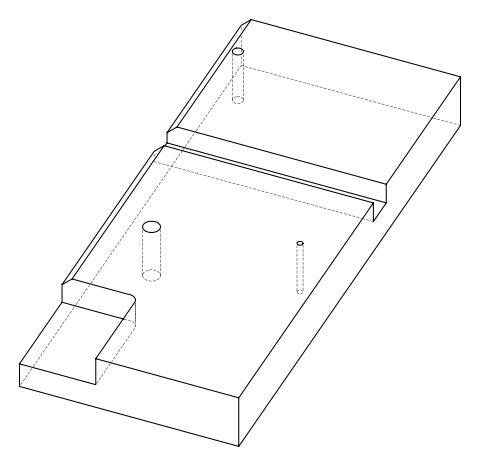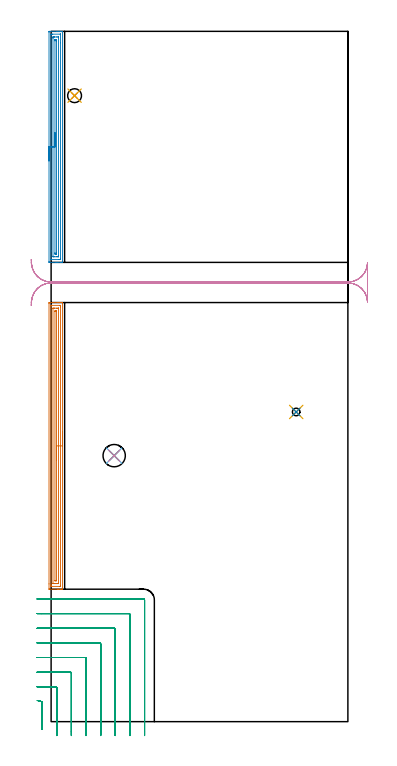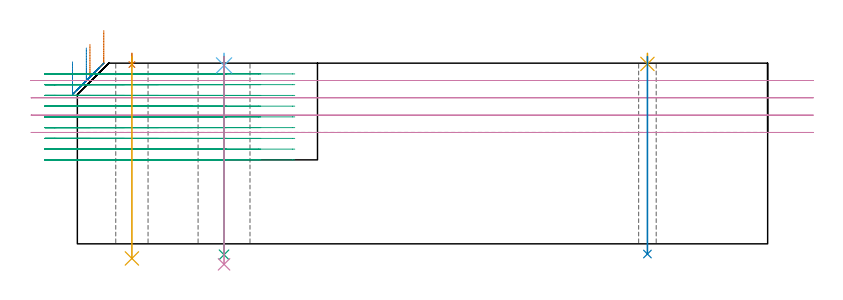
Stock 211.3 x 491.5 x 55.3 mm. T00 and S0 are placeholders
(PLAN: 11 operations, 7 tool changes, 33.8 min)
(1 AREA_MILL | FG_CHAMFER_SURFACE | UGT0205_001 | 6.73 min | 9934 mm3)
(2 AREA_MILL_1 | FG_CHAMFER_SURFACE_1 | UGT0205_001 | 5.46 min | 7840 mm3)
(3 MILL_CORNER_NOTCH_RECTANGULAR | CORNER_NOTCH_RECTANGULAR | UGT0201_131 | Follow Part, ap 3.475, ae 75% | 16.17 min | 204530 mm3)
(4 MILL_RECTANGULAR_SLOT | SLOT_RECTANGULAR | UGT0201_006 | Follow Part, ap 7, ae 75% | 4.38 min | 127614 mm3)
(5 SPOT_DRILL | STEP1HOLE | NXT0321_9005460120000 | 0.03 min | 8 mm3)
(6 SPOT_DRILL_1 | STEP1HOLE_1 | NXT0321_9005460120000 | 0.03 min | 16 mm3)
(7 SPOT_DRILL_2 | STEP1HOLE_2 | NXT0321_9005460120000 | 0.03 min | 14 mm3)
(8 DRILL_THROUGH_HOLE_INTO_CENTER | STEP1HOLE | UGT0301_449 | 0.24 min | 1246 mm3)
(9 DRILL_THROUGH_HOLE_INTO_CENTER_1 | STEP1HOLE_1 | NXT0301_072 | 0.24 min | 4381 mm3)
(10 DRILL_TO_ENLARGE_THROUGH_HOLE | STEP1HOLE_1 | UGT0301_241 | 0.26 min | 6566 mm3)
(11 DRILL_THROUGH_HOLE_INTO_CENTER_2 | STEP1HOLE_2 | UGT0301_494 | 0.25 min | 4222 mm3)
(TOOL UGT0205_001 | Chamfer Mill 20 x 3 x 45 deg. | D20 FL50 Z2)
(TOOL UGT0201_131 | Carbide End Mill 13.9 | D13.9 FL30 Z4)
(TOOL UGT0201_006 | End Mill 28 mm | D28 FL25 Z2)
(TOOL NXT0321_9005460120000 | NC Spot Drill, 142deg, 12mm, Carbide, Uncoated | D12 PA142 FL30 Z2)
(TOOL UGT0301_449 | Carbide Drill 5.4 mm | D5.4 PA118 FL57 Z2)
(TOOL NXT0301_072 | Carbide Drill 10.1mm [860.1-1010-051A1-MM 2214] | D10.1 PA140 FL71 Z2)
(TOOL UGT0301_241 | Twist Drill 15.9 mm | D15.9 PA118 FL120 Z2)
(TOOL UGT0301_494 | Carbide Drill 9.9 mm | D9.9 PA118 FL87 Z2)
(OP 1 AREA_MILL)
G17 G21 G94 G90
T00 M6
G54
G17 G0 G90 X8.1 Y206.35 S1061 M3
G43 Z65.3 H0
G94 G1 Y206.312 Z64.428 F250.
Y206.198 Z63.563
Y206.009 Z62.712
Y205.747 Z61.88
Y205.413 Z61.074
Y205.01 Z60.3
Y204.541 Z59.564
Y204.01 Z58.872
Y203.421 Z58.229
Y202.778 Z57.639
Y202.086 Z57.108
Y201.35 Z56.64
Y200.576 Z56.237
Y199.77 Z55.903
Y198.938 Z55.641
Y198.086 Z55.452
Y197.222 Z55.338
Y196.35 Z55.3
Y94.475
X8.098 Y94.31 Z55.289
X7.942 Y94.302 Z55.134
X7.78 Y94.3 Z54.979
X7.502 Z54.702
X6.813 Z54.008
X5.591 Z52.787
X5.057 Z52.251
X4.445 Z51.641
X-1.36 Y94.301 Z45.838
X-1.492 Y94.31 Z45.706
X-1.499 Y94.443 Z45.699
X-1.5 Y98.084 Z45.7
X-1.499 Y297.778 Z45.701
X-1.496 Y298.19 Z45.702
X-1.492 Y298.39 Z45.705
X-1.092 Y298.4 Z46.106
X5.057 Z52.251
X5.591 Z52.787
X5.935 Z53.131
X6.469 Z53.665
X6.813 Z54.008
X7.502 Z54.702
X7.78 Z54.979
X7.942 Y298.398 Z55.134
X8.098 Y298.39 Z55.289
X8.1 Y298.225 Z55.3
Y196.35
X6.686 Z53.886
X6.685 Y96.709 Z53.885
X6.681 Y96.329 Z53.881
X6.679 Y96.313 Z53.879
X6.65 Y96.308 Z53.85
X6.579 Y96.303 Z53.779
X6.471 Y96.301 Z53.671
X6.337 Y96.3 Z53.537
X0.189 Z47.389
X-0.008 Y96.302 Z47.192
X-0.041 Y96.305 Z47.159
X-0.071 Y96.309 Z47.129
X-0.079 Y96.349 Z47.121
X-0.084 Y96.578 Z47.116
X-0.085 Y96.709 Z47.115
X-0.086 Y97.473 Z47.114
X-0.085 Y295.991 Z47.115
X-0.081 Y296.371 Z47.119
X-0.079 Y296.387 Z47.121
X-0.05 Y296.392 Z47.15
X0.021 Y296.397 Z47.221
X0.128 Y296.399 Z47.328
X0.263 Y296.4 Z47.463
X6.411 Z53.611
X6.608 Y296.398 Z53.808
X6.64 Y296.395 Z53.84
X6.671 Y296.391 Z53.871
X6.679 Y296.35 Z53.879
X6.684 Y296.122 Z53.884
X6.685 Y295.991 Z53.885
X6.686 Y295.227 Z53.886
Y196.35
X5.271 Z52.471
Y98.497
X5.269 Y98.387 Z52.469
X5.267 Y98.334 Z52.467
X5.265 Y98.314 Z52.465
X5.242 Y98.308 Z52.442
X5.057 Y98.304 Z52.257
X4.371 Y98.3 Z51.571
X4.178 Z51.378
X2.615 Z49.815
X1.736 Y98.301 Z48.936
X1.543 Y98.304 Z48.743
X1.351 Y98.31 Z48.551
X1.334 Y98.313 Z48.534
X1.333 Y98.328 Z48.533
X1.33 Y98.366 Z48.53
X1.329 Y98.424 Z48.529
X1.328 Y98.497 Z48.528
X1.329 Y294.203 Z48.529
X1.331 Y294.313 Z48.531
X1.333 Y294.366 Z48.533
X1.335 Y294.386 Z48.535
X1.358 Y294.392 Z48.558
X1.543 Y294.396 Z48.743
X2.229 Y294.4 Z49.429
X2.422 Z49.622
X3.985 Z51.185
X4.864 Y294.399 Z52.064
X5.057 Y294.396 Z52.257
X5.249 Y294.39 Z52.449
X5.265 Y294.387 Z52.465
X5.267 Y294.372 Z52.467
X5.27 Y294.334 Z52.47
X5.271 Y294.276 Z52.471
Y294.203
Y196.35
X3.857 Z51.057
Y100.611
X3.855 Y100.422 Z51.055
X3.853 Y100.353 Z51.053
X3.851 Y100.32 Z51.051
X3.837 Y100.31 Z51.037
X3.284 Y100.3 Z50.484
X2.869 Y100.305 Z50.069
X2.766 Y100.31 Z49.966
X2.749 Y100.312 Z49.949
X2.747 Y100.328 Z49.947
X2.745 Y100.363 Z49.945
X2.743 Y100.442 Z49.943
Y292.089
X2.745 Y292.278 Z49.945
X2.747 Y292.347 Z49.947
X2.749 Y292.38 Z49.949
X2.763 Y292.39 Z49.963
X3.316 Y292.4 Z50.516
X3.731 Y292.395 Z50.931
X3.834 Y292.39 Z51.034
X3.851 Y292.388 Z51.051
X3.853 Y292.372 Z51.053
X3.855 Y292.336 Z51.055
X3.857 Y292.258 Z51.057
Y196.35
Y195.478 Z51.095
Y194.613 Z51.209
Y193.762 Z51.398
Y192.93 Z51.66
Y192.124 Z51.994
Y191.35 Z52.397
Y190.614 Z52.866
Y189.922 Z53.397
Y189.279 Z53.986
Y188.69 Z54.629
Y188.158 Z55.322
Y187.69 Z56.057
Y187.287 Z56.831
Y186.953 Z57.637
Y186.691 Z58.469
Y186.502 Z59.321
Y186.388 Z60.186
Y186.35 Z61.057
G0 Z65.3
M5
M2
(OP 2 AREA_MILL_1)
G17 G21 G94 G90
T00 M6
G54
G17 G0 G90 X-1.5 Y399.25 S1061 M3
G43 Z65.3 H0
Z55.7
G94 G1 Y399.288 Z54.828 F250.
Y399.402 Z53.964
Y399.591 Z53.112
Y399.853 Z52.28
Y400.187 Z51.474
Y400.59 Z50.7
Y401.058 Z49.964
Y401.59 Z49.272
Y402.179 Z48.629
Y402.822 Z48.04
Y403.514 Z47.508
Y404.25 Z47.04
Y405.024 Z46.637
Y405.83 Z46.303
Y406.662 Z46.041
Y407.514 Z45.852
Y408.378 Z45.738
Y409.25 Z45.7
X-1.499 Y490.896 Z45.701
X-1.496 Y491.307 Z45.702
X-1.492 Y491.49 Z45.705
X-1.092 Y491.5 Z46.105
X4.178 Z51.373
X5.625 Z52.822
X6.813 Z54.008
X7.433 Z54.632
X7.812 Z55.011
X7.958 Y491.498 Z55.15
X8.098 Y491.49 Z55.288
X8.1 Y491.343 Z55.3
Y327.157
X8.098 Y327.01 Z55.289
X7.958 Y327.002 Z55.15
X7.812 Y327. Z55.011
X7.433 Z54.632
X6.813 Z54.008
X4.747 Z51.944
X3.396 Z50.592
X-1.092 Y327.001 Z46.105
X-1.309 Y327.004 Z45.888
X-1.492 Y327.01 Z45.705
X-1.496 Y327.193 Z45.702
X-1.499 Y327.603 Z45.701
X-1.5 Y409.25 Z45.7
X-0.086 Z47.114
X-0.085 Y488.981 Z47.115
X-0.084 Y489.112 Z47.116
X-0.079 Y489.483 Z47.121
X0.288 Y489.495 Z47.488
X0.665 Y489.498 Z47.865
X1.161 Y489.5 Z48.361
X6.432 Z53.632
X6.611 Y489.498 Z53.811
X6.639 Y489.496 Z53.839
X6.667 Y489.49 Z53.867
X6.679 Y489.485 Z53.879
X6.68 Y489.463 Z53.88
X6.685 Y489.243 Z53.885
X6.686 Y483.41 Z53.886
X6.685 Y329.519 Z53.885
X6.684 Y329.388 Z53.884
X6.679 Y329.017 Z53.879
X6.312 Y329.005 Z53.512
X5.935 Y329.002 Z53.135
X5.439 Y329. Z52.639
X0.168 Z47.368
X-0.011 Y329.002 Z47.189
X-0.039 Y329.004 Z47.161
X-0.067 Y329.01 Z47.133
X-0.079 Y329.015 Z47.121
X-0.08 Y329.037 Z47.12
X-0.085 Y329.257 Z47.115
X-0.086 Y335.094 Z47.114
Y409.25
X1.328 Z48.528
X1.329 Y486.653 Z48.529
X1.331 Y487.327 Z48.531
X1.333 Y487.436 Z48.533
X1.335 Y487.482 Z48.535
X1.382 Y487.492 Z48.582
X1.543 Y487.495 Z48.743
X2.252 Y487.5 Z49.452
X2.422 Z49.622
X4.008 Z51.208
X4.887 Y487.499 Z52.087
X5.057 Y487.496 Z52.257
X5.226 Y487.49 Z52.426
X5.265 Y487.487 Z52.465
X5.267 Y487.457 Z52.467
X5.27 Y487.4 Z52.47
X5.271 Y487.327 Z52.471
Y487.109
Y331.847
X5.269 Y331.173 Z52.469
X5.267 Y331.064 Z52.467
X5.265 Y331.018 Z52.465
X5.218 Y331.008 Z52.418
X5.057 Y331.005 Z52.257
X4.348 Y331. Z51.548
X4.178 Z51.378
X2.592 Z49.792
X1.713 Y331.001 Z48.913
X1.543 Y331.004 Z48.743
X1.374 Y331.01 Z48.574
X1.335 Y331.013 Z48.535
X1.333 Y331.043 Z48.533
X1.33 Y331.1 Z48.53
X1.329 Y331.173 Z48.529
X1.328 Y331.391 Z48.528
Y409.25
X2.743 Z49.943
Y484.65
X2.744 Y485.215 Z49.944
X2.747 Y485.405 Z49.947
X2.75 Y485.471 Z49.95
X2.756 Y485.491 Z49.956
X2.778 Y485.493 Z49.978
X2.882 Y485.496 Z50.082
X3.3 Y485.5 Z50.5
X3.342 Z50.542
X3.72 Y485.494 Z50.92
X3.813 Y485.49 Z51.013
X3.851 Y485.487 Z51.051
X3.853 Y485.456 Z51.053
X3.855 Y485.374 Z51.055
X3.857 Y484.977 Z51.057
Y484.65
Y333.85
X3.856 Y333.285 Z51.056
X3.853 Y333.095 Z51.053
X3.85 Y333.029 Z51.05
X3.844 Y333.009 Z51.044
X3.822 Y333.007 Z51.022
X3.718 Y333.004 Z50.918
X3.3 Y333. Z50.5
X3.258 Z50.458
X2.88 Y333.005 Z50.08
X2.787 Y333.01 Z49.987
X2.749 Y333.013 Z49.949
X2.747 Y333.044 Z49.947
X2.745 Y333.126 Z49.945
X2.743 Y333.523 Z49.943
Y333.85
Y409.25
Y410.122 Z49.981
Y410.986 Z50.095
Y411.838 Z50.283
Y412.67 Z50.546
Y413.476 Z50.88
Y414.25 Z51.282
Y414.986 Z51.751
Y415.678 Z52.282
Y416.321 Z52.872
Y416.91 Z53.515
Y417.442 Z54.207
Y417.91 Z54.943
Y418.313 Z55.716
Y418.647 Z56.522
Y418.909 Z57.354
Y419.098 Z58.206
Y419.212 Z59.071
Y419.25 Z59.943
G0 Z65.3
M5
M2
(OP 3 MILL_CORNER_NOTCH_RECTANGULAR)
G17 G21 G94 G90
T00 M6
G54
G17 G0 G90 X-6.425 Y-5.65 S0 M3
G43 Z65.3 H0
Z52.011
G94 G1 Y-2.65 F250.
Y13.686 F500.
G3 X-6.95 Y14.354 R0.695
G1 X-9.859 Y15.088 F250.
G0 Z65.3
X4. Y-9.95
Z52.011
G1 Y-6.95
Y24.111 F500.
G3 X3.311 Y24.8 R0.695
G1 X-6.91
X-6.95
X-9.95 Y24.802 F250.
G0 Z65.3
X14.425 Y-9.95
Z52.011
G1 Y-6.95
Y34.535 F500.
G3 X13.735 Y35.225 R0.695
G1 X-6.91
X-6.95
X-9.95 Y35.227 F250.
G0 Z65.3
X24.85 Y-9.95
Z52.011
G1 Y-6.95
Y44.96 F500.
G3 X24.16 Y45.65 R0.695
G1 X-6.91
X-6.95
X-9.95 Y45.653 F250.
G0 Z65.3
X35.275 Y-9.95
Z52.011
G1 Y-6.95
Y55.385 F500.
G3 X34.585 Y56.075 R0.695
G1 X-6.91
X-6.95
X-9.95 Y56.079 F250.
G0 Z65.3
X45.7 Y-9.95
Z52.011
G1 Y-6.95
Y65.809 F500.
G3 X45.009 Y66.5 R0.695
G1 X-6.91
X-6.95
X-9.95 Y66.506 F250.
G0 Z65.3
X56.125 Y-9.95
Z52.011
G1 Y-6.95
Y76.234 F500.
G3 X55.434 Y76.925 R0.695
G1 X-6.91
X-6.95
X-9.95 Y76.937 F250.
G0 Z65.3
X66.55 Y-9.95
Z52.011
G1 Y-6.95
Y86.659 F500.
G3 X65.859 Y87.35 R0.695
G1 X-6.91
X-9.91 F250.
G0 Z65.3
X-6.425 Y-5.65
Z48.722
G1 Y-2.65
Y13.686 F500.
G3 X-6.95 Y14.354 R0.695
G1 X-9.859 Y15.088 F250.
G0 Z65.3
X4. Y-9.95
Z48.722
G1 Y-6.95
Y24.111 F500.
G3 X3.311 Y24.8 R0.695
G1 X-6.95
X-9.95 F250.
G0 Z65.3
X14.425 Y-9.95
Z48.722
G1 Y-6.95
Y34.535 F500.
G3 X13.735 Y35.225 R0.695
G1 X-6.95
X-9.95 F250.
G0 Z65.3
X24.85 Y-9.95
Z48.722
G1 Y-6.95
Y44.96 F500.
G3 X24.16 Y45.65 R0.695
G1 X-6.95
X-9.95 F250.
G0 Z65.3
X35.275 Y-9.95
Z48.722
G1 Y-6.95
Y55.385 F500.
G3 X34.585 Y56.075 R0.695
G1 X-6.95
X-9.95 F250.
G0 Z65.3
X45.7 Y-9.95
Z48.722
G1 Y-6.95
Y65.809 F500.
G3 X45.009 Y66.5 R0.695
G1 X-6.95
X-9.95 F250.
G0 Z65.3
X56.125 Y-9.95
Z48.722
G1 Y-6.95
Y76.234 F500.
G3 X55.434 Y76.925 R0.695
G1 X-6.95
X-9.95 F250.
G0 Z65.3
X66.55 Y-9.95
Z48.722
G1 Y-6.95
Y86.659 F500.
G3 X65.859 Y87.35 R0.695
G1 X-6.95
X-9.95 F250.
G0 Z65.3
X-6.425 Y-5.65
Z45.433
G1 Y-2.65
Y13.686 F500.
G3 X-6.95 Y14.354 R0.695
G1 X-9.859 Y15.088 F250.
G0 Z65.3
X4. Y-9.95
Z45.433
G1 Y-6.95
Y24.111 F500.
G3 X3.311 Y24.8 R0.695
G1 X-6.95
X-9.95 F250.
G0 Z65.3
X14.425 Y-9.95
Z45.433
G1 Y-6.95
Y34.535 F500.
G3 X13.735 Y35.225 R0.695
G1 X-6.95
X-9.95 F250.
G0 Z65.3
X24.85 Y-9.95
Z45.433
G1 Y-6.95
Y44.96 F500.
G3 X24.16 Y45.65 R0.695
G1 X-6.95
X-9.95 F250.
G0 Z65.3
X35.275 Y-9.95
Z45.433
G1 Y-6.95
Y55.385 F500.
G3 X34.585 Y56.075 R0.695
G1 X-6.95
X-9.95 F250.
G0 Z65.3
X45.7 Y-9.95
Z45.433
G1 Y-6.95
Y65.809 F500.
G3 X45.009 Y66.5 R0.695
G1 X-6.95
X-9.95 F250.
G0 Z65.3
X56.125 Y-9.95
Z45.433
G1 Y-6.95
Y76.234 F500.
G3 X55.434 Y76.925 R0.695
G1 X-6.95
X-9.95 F250.
G0 Z65.3
X66.55 Y-9.95
Z45.433
G1 Y-6.95
Y86.659 F500.
G3 X65.859 Y87.35 R0.695
G1 X-6.95
X-9.95 F250.
G0 Z65.3
X-6.425 Y-5.65
Z42.144
G1 Y-2.65
Y13.686 F500.
G3 X-6.95 Y14.354 R0.695
G1 X-9.859 Y15.088 F250.
G0 Z65.3
X4. Y-9.95
Z42.144
G1 Y-6.95
Y24.111 F500.
G3 X3.311 Y24.8 R0.695
G1 X-6.95
X-9.95 F250.
G0 Z65.3
X14.425 Y-9.95
Z42.144
G1 Y-6.95
Y34.535 F500.
G3 X13.735 Y35.225 R0.695
G1 X-6.95
X-9.95 F250.
G0 Z65.3
X24.85 Y-9.95
Z42.144
G1 Y-6.95
Y44.96 F500.
G3 X24.16 Y45.65 R0.695
G1 X-6.95
X-9.95 F250.
G0 Z65.3
X35.275 Y-9.95
Z42.144
G1 Y-6.95
Y55.385 F500.
G3 X34.585 Y56.075 R0.695
G1 X-6.95
X-9.95 F250.
G0 Z65.3
X45.7 Y-9.95
Z42.144
G1 Y-6.95
Y65.809 F500.
G3 X45.009 Y66.5 R0.695
G1 X-6.95
X-9.95 F250.
G0 Z65.3
X56.125 Y-9.95
Z42.144
G1 Y-6.95
Y76.234 F500.
G3 X55.434 Y76.925 R0.695
G1 X-6.95
X-9.95 F250.
G0 Z65.3
X66.55 Y-9.95
Z42.144
G1 Y-6.95
Y86.659 F500.
G3 X65.859 Y87.35 R0.695
G1 X-6.95
X-9.95 F250.
G0 Z65.3
X-6.425 Y-5.65
Z38.856
G1 Y-2.65
Y13.686 F500.
G3 X-6.95 Y14.354 R0.695
G1 X-9.859 Y15.088 F250.
G0 Z65.3
X4. Y-9.95
Z38.856
G1 Y-6.95
Y24.111 F500.
G3 X3.311 Y24.8 R0.695
G1 X-6.95
X-9.95 F250.
G0 Z65.3
X14.425 Y-9.95
Z38.856
G1 Y-6.95
Y34.535 F500.
G3 X13.735 Y35.225 R0.695
G1 X-6.95
X-9.95 F250.
G0 Z65.3
X24.85 Y-9.95
Z38.856
G1 Y-6.95
Y44.96 F500.
G3 X24.16 Y45.65 R0.695
G1 X-6.95
X-9.95 F250.
G0 Z65.3
X35.275 Y-9.95
Z38.856
G1 Y-6.95
Y55.385 F500.
G3 X34.585 Y56.075 R0.695
G1 X-6.95
X-9.95 F250.
G0 Z65.3
X45.7 Y-9.95
Z38.856
G1 Y-6.95
Y65.809 F500.
G3 X45.009 Y66.5 R0.695
G1 X-6.95
X-9.95 F250.
G0 Z65.3
X56.125 Y-9.95
Z38.856
G1 Y-6.95
Y76.234 F500.
G3 X55.434 Y76.925 R0.695
G1 X-6.95
X-9.95 F250.
G0 Z65.3
X66.55 Y-9.95
Z38.856
G1 Y-6.95
Y86.659 F500.
G3 X65.859 Y87.35 R0.695
G1 X-6.95
X-9.95 F250.
G0 Z65.3
X-6.425 Y-5.65
Z35.567
G1 Y-2.65
Y13.686 F500.
G3 X-6.95 Y14.354 R0.695
G1 X-9.859 Y15.088 F250.
G0 Z65.3
X4. Y-9.95
Z35.567
G1 Y-6.95
Y24.111 F500.
G3 X3.311 Y24.8 R0.695
G1 X-6.95
X-9.95 F250.
G0 Z65.3
X14.425 Y-9.95
Z35.567
G1 Y-6.95
Y34.535 F500.
G3 X13.735 Y35.225 R0.695
G1 X-6.95
X-9.95 F250.
G0 Z65.3
X24.85 Y-9.95
Z35.567
G1 Y-6.95
Y44.96 F500.
G3 X24.16 Y45.65 R0.695
G1 X-6.95
X-9.95 F250.
G0 Z65.3
X35.275 Y-9.95
Z35.567
G1 Y-6.95
Y55.385 F500.
G3 X34.585 Y56.075 R0.695
G1 X-6.95
X-9.95 F250.
G0 Z65.3
X45.7 Y-9.95
Z35.567
G1 Y-6.95
Y65.809 F500.
G3 X45.009 Y66.5 R0.695
G1 X-6.95
X-9.95 F250.
G0 Z65.3
X56.125 Y-9.95
Z35.567
G1 Y-6.95
Y76.234 F500.
G3 X55.434 Y76.925 R0.695
G1 X-6.95
X-9.95 F250.
G0 Z65.3
X66.55 Y-9.95
Z35.567
G1 Y-6.95
Y86.659 F500.
G3 X65.859 Y87.35 R0.695
G1 X-6.95
X-9.95 F250.
G0 Z65.3
X-6.425 Y-5.65
Z32.278
G1 Y-2.65
Y13.686 F500.
G3 X-6.95 Y14.354 R0.695
G1 X-9.859 Y15.088 F250.
G0 Z65.3
X4. Y-9.95
Z32.278
G1 Y-6.95
Y24.111 F500.
G3 X3.311 Y24.8 R0.695
G1 X-6.95
X-9.95 F250.
G0 Z65.3
X14.425 Y-9.95
Z32.278
G1 Y-6.95
Y34.535 F500.
G3 X13.735 Y35.225 R0.695
G1 X-6.95
X-9.95 F250.
G0 Z65.3
X24.85 Y-9.95
Z32.278
G1 Y-6.95
Y44.96 F500.
G3 X24.16 Y45.65 R0.695
G1 X-6.95
X-9.95 F250.
G0 Z65.3
X35.275 Y-9.95
Z32.278
G1 Y-6.95
Y55.385 F500.
G3 X34.585 Y56.075 R0.695
G1 X-6.95
X-9.95 F250.
G0 Z65.3
X45.7 Y-9.95
Z32.278
G1 Y-6.95
Y65.809 F500.
G3 X45.009 Y66.5 R0.695
G1 X-6.95
X-9.95 F250.
G0 Z65.3
X56.125 Y-9.95
Z32.278
G1 Y-6.95
Y76.234 F500.
G3 X55.434 Y76.925 R0.695
G1 X-6.95
X-9.95 F250.
G0 Z65.3
X66.55 Y-9.95
Z32.278
G1 Y-6.95
Y86.659 F500.
G3 X65.859 Y87.35 R0.695
G1 X-6.95
X-9.95 F250.
G0 Z65.3
X-6.425 Y-5.65
Z28.989
G1 Y-2.65
Y13.686 F500.
G3 X-6.95 Y14.354 R0.695
G1 X-9.859 Y15.088 F250.
G0 Z65.3
X4. Y-9.95
Z28.989
G1 Y-6.95
Y24.111 F500.
G3 X3.311 Y24.8 R0.695
G1 X-6.95
X-9.95 F250.
G0 Z65.3
X14.425 Y-9.95
Z28.989
G1 Y-6.95
Y34.535 F500.
G3 X13.735 Y35.225 R0.695
G1 X-6.95
X-9.95 F250.
G0 Z65.3
X24.85 Y-9.95
Z28.989
G1 Y-6.95
Y44.96 F500.
G3 X24.16 Y45.65 R0.695
G1 X-6.95
X-9.95 F250.
G0 Z65.3
X35.275 Y-9.95
Z28.989
G1 Y-6.95
Y55.385 F500.
G3 X34.585 Y56.075 R0.695
G1 X-6.95
X-9.95 F250.
G0 Z65.3
X45.7 Y-9.95
Z28.989
G1 Y-6.95
Y65.809 F500.
G3 X45.009 Y66.5 R0.695
G1 X-6.95
X-9.95 F250.
G0 Z65.3
X56.125 Y-9.95
Z28.989
G1 Y-6.95
Y76.234 F500.
G3 X55.434 Y76.925 R0.695
G1 X-6.95
X-9.95 F250.
G0 Z65.3
X66.55 Y-9.95
Z28.989
G1 Y-6.95
Y86.659 F500.
G3 X65.859 Y87.35 R0.695
G1 X-6.95
X-9.95 F250.
G0 Z65.3
X-6.425 Y-5.65
Z25.7
G1 Y-2.65
Y13.686 F500.
G3 X-6.95 Y14.354 R0.695
G1 X-9.859 Y15.088 F250.
G0 Z65.3
X4. Y-9.95
Z25.7
G1 Y-6.95
Y24.111 F500.
G3 X3.311 Y24.8 R0.695
G1 X-6.95
X-9.95 F250.
G0 Z65.3
X14.425 Y-9.95
Z25.7
G1 Y-6.95
Y34.535 F500.
G3 X13.735 Y35.225 R0.695
G1 X-6.95
X-9.95 F250.
G0 Z65.3
X24.85 Y-9.95
Z25.7
G1 Y-6.95
Y44.96 F500.
G3 X24.16 Y45.65 R0.695
G1 X-6.95
X-9.95 F250.
G0 Z65.3
X35.275 Y-9.95
Z25.7
G1 Y-6.95
Y55.385 F500.
G3 X34.585 Y56.075 R0.695
G1 X-6.95
X-9.95 F250.
G0 Z65.3
X45.7 Y-9.95
Z25.7
G1 Y-6.95
Y65.809 F500.
G3 X45.009 Y66.5 R0.695
G1 X-6.95
X-9.95 F250.
G0 Z65.3
X56.125 Y-9.95
Z25.7
G1 Y-6.95
Y76.234 F500.
G3 X55.434 Y76.925 R0.695
G1 X-6.95
X-9.95 F250.
G0 Z65.3
X66.55 Y-9.95
Z25.7
G1 Y-6.95
Y86.659 F500.
G3 X65.859 Y87.35 R0.695
G1 X-6.95
X-9.95 F250.
G0 Z65.3
M5
M2
(OP 4 MILL_RECTANGULAR_SLOT)
G17 G21 G94 G90
T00 M6
G54
G17 G0 G90 X-14.318 Y298.363 S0 M3
G43 Z65.3 H0
Z50.
G94 G1 X-13.697 Y301.298 F250.
G2 X0. Y312.4 R14. F500.
G1 X211.3
G2 X225.29 Y298.929 R14.
G1 Y326.471
G2 X211.3 Y313. R14.
G1 X0.
G2 X-13.697 Y324.103 R14.
G1 X-14.318 Y327.038 F250.
G0 X-14.166 Y296.322 Z44.7
G1 X-13.97 Y299.316
G2 X0. Y312.4 R14. F500.
G1 X211.3
G2 X225.29 Y298.929 R14.
G1 Y326.471
G2 X211.3 Y313. R14.
G1 X0.
G2 X-13.97 Y326.084 R14.
G1 X-14.166 Y329.078 F250.
G0 Y296.322 Z39.4
G1 X-13.97 Y299.316
G2 X0. Y312.4 R14. F500.
G1 X211.3
G2 X225.29 Y298.929 R14.
G1 Y326.471
G2 X211.3 Y313. R14.
G1 X0.
G2 X-13.97 Y326.084 R14.
G1 X-14.166 Y329.078 F250.
G0 Y296.322 Z34.1
G1 X-13.97 Y299.316
G2 X0. Y312.4 R14. F500.
G1 X211.3
G2 X225.29 Y298.929 R14.
G1 Y326.471
G2 X211.3 Y313. R14.
G1 X0.
G2 X-13.97 Y326.084 R14.
G1 X-14.166 Y329.078 F250.
G0 Z65.3
M5
M2
(OP 5 SPOT_DRILL)
G17 G21 G94 G90
T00 M6
G54
G17 G0 G90 X174.5 Y220.5 S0 M3
G43 Z65.3 H0
G94 G81 G98 Z55.068 F250. R58.3
G80
M5
M2
(OP 6 SPOT_DRILL_1)
G17 G21 G94 G90
T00 M6
G54
G17 G0 G90 X44.9 Y189.4 S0 M3
G43 Z65.3 H0
G94 G81 G98 Z54.616 F250. R58.3
G80
M5
M2
(OP 7 SPOT_DRILL_2)
G17 G21 G94 G90
T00 M6
G54
G17 G0 G90 X16.7 Y445.7 S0 M3
G43 Z65.3 H0
G94 G81 G98 Z54.874 F250. R58.3
G80
M5
M2
(OP 8 DRILL_THROUGH_HOLE_INTO_CENTER)
G17 G21 G94 G90
T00 M6
G54
G17 G0 G90 X174.5 Y220.5 S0 M3
G43 Z65.3 H0
G94 G73 G98 Z-3.122 F250. Q5.311 R57.3
G80
M5
M2
(OP 9 DRILL_THROUGH_HOLE_INTO_CENTER_1)
G17 G21 G94 G90
T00 M6
G54
G17 G0 G90 X44.9 Y189.4 S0 M3
G43 Z65.3 H1
G94 G73 G98 Z-3.338 F250. Q9.773 R57.3
G80
M5
M2
(OP 10 DRILL_TO_ENLARGE_THROUGH_HOLE)
G17 G21 G94 G90
T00 M6
G54
G17 G0 G90 X44.9 Y189.4 S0 M3
G43 Z65.3 H0
G94 G73 G98 Z-6.277 F250. Q15.394 R57.3
G80
M5
M2
(OP 11 DRILL_THROUGH_HOLE_INTO_CENTER_2)
G17 G21 G94 G90
T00 M6
G54
G17 G0 G90 X16.7 Y445.7 S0 M3
G43 Z65.3 H0
G94 G73 G98 Z-4.474 F250. Q8.539 R57.3
G80
M5
M2
